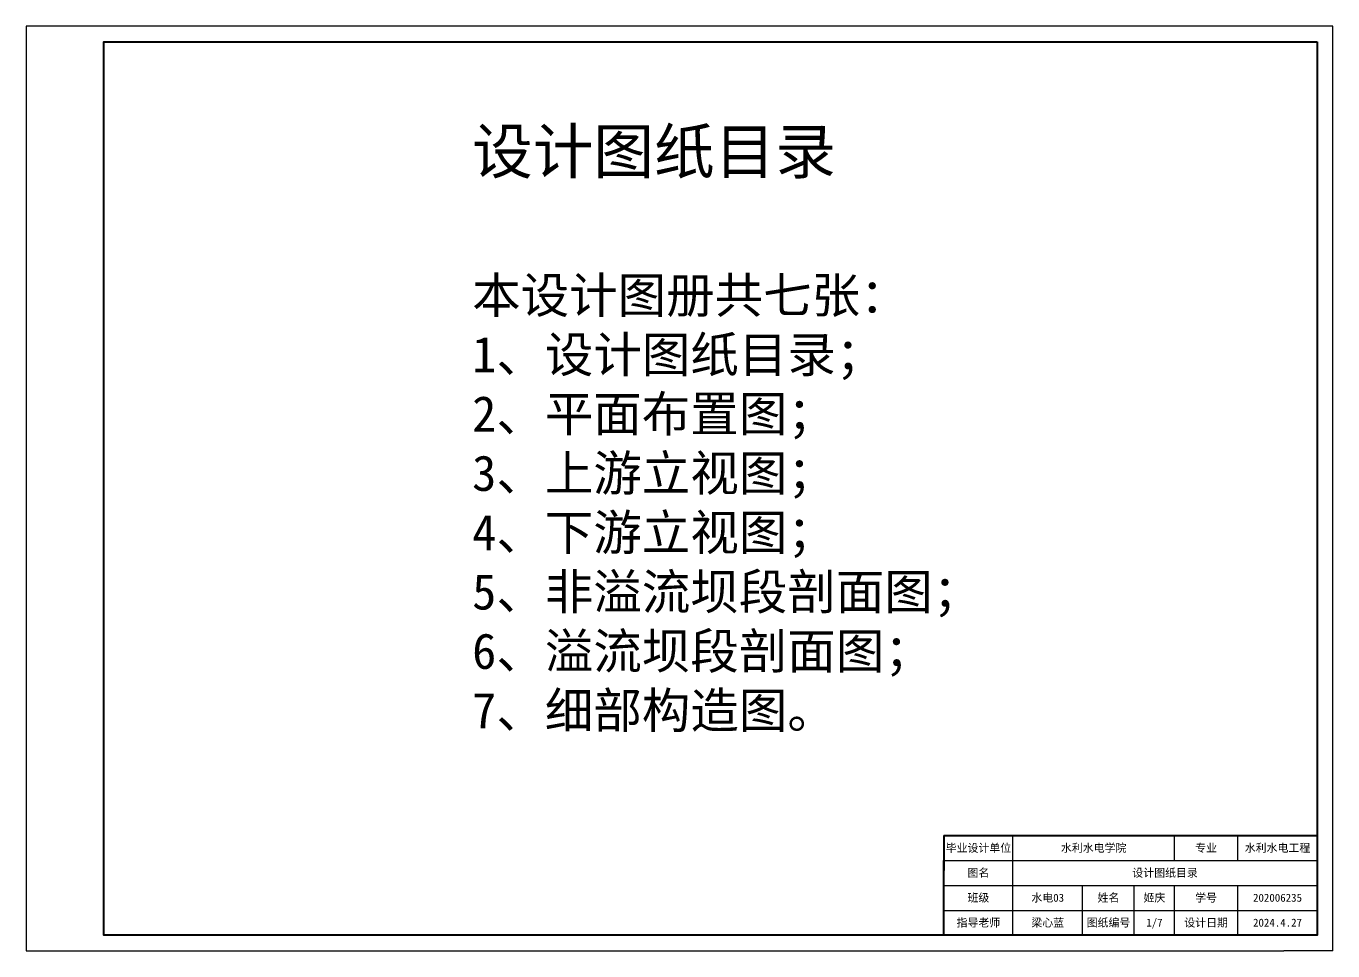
# Model space of a CAD drawing. Header units: millimetres. Extents: x 2545 to 3305, y 1440 to 1672.
# Drawn here: x 2544.7 to 2838.7, y 1440.1 to 1648 of the extents above; entities that cross this region are included whole.
import ezdxf

# ---------------------------------------------------------------- set-up
doc = ezdxf.new("R2010")
doc.units = ezdxf.units.MM
doc.styles.get("Standard").update_dxf_attribs({"font": 'simfang.ttf'})

msp = doc.modelspace()

# ---------------------------------------------------------------- linework, layer by layer
for p, q in [((2838.697, 1648.008, 18409616), (2544.697, 1648.008, 18409616)), ((2544.697, 1648.008, 18409616), (2544.697, 1440.108, 18409616)), ((2838.697, 1440.108, 18409616), (2838.697, 1648.008, 18409616)), ((2751.197, 1443.608, 18409616), (2751.197, 1466.008, 18409616)), ((2751.197, 1466.008, 18409616), (2751.197, 1464.148, 18409616)), ((2751.197, 1466.008, 18409616), (2751.197, 1464.141, 18409616)), ((2766.697, 1443.608, 18409616), (2766.697, 1466.008, 18409616)), ((2803.073, 1460.408, 18409616), (2803.073, 1466.008, 18409616)), ((2817.288, 1460.408, 18409616), (2817.288, 1466.008, 18409616)), ((2751.197, 1460.408, 18409616), (2835.197, 1460.408, 18409616)), ((2751.197, 1460.408, 18409616), (2751.197, 1458.548, 18409616)), ((2751.197, 1454.808, 18409616), (2835.197, 1454.808, 18409616)), ((2751.197, 1454.808, 18409616), (2751.197, 1452.948, 18409616)), ((2782.397, 1443.608, 18409616), (2782.397, 1454.808, 18409616)), ((2794.027, 1443.608, 18409616), (2794.027, 1454.808, 18409616)), ((2803.073, 1443.608, 18409616), (2803.073, 1454.808, 18409616)), ((2817.288, 1443.608, 18409616), (2817.288, 1454.808, 18409616)), ((2751.197, 1449.208, 18409616), (2835.197, 1449.208, 18409616)), ((2751.197, 1449.208, 18409616), (2751.197, 1447.348, 18409616)), ((2544.697, 1440.108, 18409616), (2827.635, 1440.108, 18409616)), ((2838.697, 1440.108, 18409616), (2827.635, 1440.108, 18409616))]:
    msp.add_line(p, q)
at = {"lineweight": 40}
for p, q in [((2751.197, 1466.008, 18409616), (2835.197, 1466.008, 18409616)), ((2751.197, 1466.008, 18409616), (2751.197, 1458.141, 18409616)), ((2751.197, 1454.808, 18409616), (2751.197, 1460.408, 18409616)), ((2751.197, 1449.208, 18409616), (2751.197, 1454.808, 18409616)), ((2751.197, 1443.608, 18409616), (2751.197, 1449.208, 18409616))]:
    msp.add_line(p, q, dxfattribs=at)
at = {"lineweight": 40, "elevation": 18409616}
msp.add_lwpolyline([(2835.197, 1644.508), (2835.197, 1443.608), (2562.197, 1443.608), (2562.197, 1644.508)], close=True, dxfattribs=at)

# ---------------------------------------------------------------- texts
for s, width, gutter_width, insert, char_height, attachment_point in [('{\\fSimSun|b0|i0|c134|p2;设计图纸目录\\P\\P\\H0.8x;本设计图册共七张：\\P1、设计图纸目录；\\P2、平面布置图；\\P3、上游立视图；\\P4、下游立视图；\\P5、非溢流坝段剖面图；\\P6、溢流坝段剖面图；\\P7、细部构造图。}', 141.83677, 1, (2645.042, 1624.861), 10, 1), ('{\\fSimSun|b0|i0|c134|p2;毕业设计单位}', 15.5, 12.5, (2758.947, 1464.141, 18409616), 1.8, 2), ('{\\fSimSun|b0|i0|c134|p2;水利水电学院}', 36.376, 12.5, (2784.885, 1464.148, 18409616), 1.8, 2), ('{\\fSimSun|b0|i0|c134|p2;专业}', 14.215, 12.5, (2810.18, 1464.148, 18409616), 1.8, 2), ('{\\fSimSun|b0|i0|c134|p2;水利水电工程}', 17.909, 12.5, (2826.242, 1464.148, 18409616), 1.8, 2), ('{\\fSimSun|b0|i0|c134|p2;图名}', 15.5, 12.5, (2758.947, 1458.548, 18409616), 1.8, 2), ('{\\fSimSun|b0|i0|c134|p2;设计图纸目录}', 68.5, 12.5, (2800.947, 1458.548, 18409616), 1.8, 2), ('{\\fSimSun|b0|i0|c134|p2;班级}', 15.5, 12.5, (2758.947, 1452.948, 18409616), 1.8, 2), ('{\\fSimSun|b0|i0|c134|p2;水电}03', 15.7, 12.5, (2774.547, 1452.948, 18409616), 1.8, 2), ('{\\fSimSun|b0|i0|c134|p2;姓名}', 11.63, 12.5, (2788.212, 1452.948, 18409616), 1.8, 2), ('{\\fSimSun|b0|i0|c134|p2;姬庆}', 9.046, 12.5, (2798.55, 1452.948, 18409616), 1.8, 2), ('{\\fSimSun|b0|i0|c134|p2;学号}', 14.215, 12.5, (2810.18, 1452.948, 18409616), 1.8, 2), ('202006235', 17.909, 12.5, (2826.242, 1452.948, 18409616), 1.8, 2), ('{\\fSimSun|b0|i0|c134|p2;指导老师}', 15.5, 12.5, (2758.947, 1447.348, 18409616), 1.8, 2), ('{\\fSimSun|b0|i0|c134|p2;梁心蓝}', 15.7, 12.5, (2774.547, 1447.348, 18409616), 1.8, 2), ('{\\fSimSun|b0|i0|c134|p2;图纸编号}', 11.63, 12.5, (2788.212, 1447.348, 18409616), 1.8, 2), ('1/7', 9.046, 12.5, (2798.55, 1447.348, 18409616), 1.8, 2), ('{\\fSimSun|b0|i0|c134|p2;设计日期}', 14.215, 12.5, (2810.18, 1447.348, 18409616), 1.8, 2), ('2024.4.27', 17.909, 12.5, (2826.242, 1447.348, 18409616), 1.8, 2)]:
    msp.add_mtext_dynamic_manual_height_columns(s, width=width, gutter_width=gutter_width, heights=[0], dxfattribs=dict(insert=insert, char_height=char_height, attachment_point=attachment_point))

doc.saveas('drawing.dxf')
